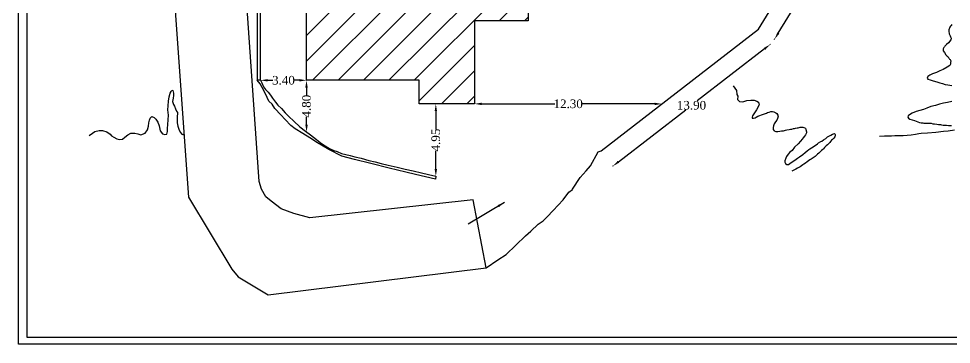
# Model space of a CAD drawing. Header units: millimetres. Extents: x 311 to 10243, y 345 to 10918.
# Drawn here: x 311 to 6803, y 345 to 2609 of the extents above; entities that cross this region are included whole.
import ezdxf

# ---------------------------------------------------------------- set-up
doc = ezdxf.new("R2010")
doc.units = ezdxf.units.MM
doc.header["$MEASUREMENT"] = 0
for name, color, linetype in [('DIM', 5, 'Continuous'), ('DWG.LINE', 10, 'Continuous'), ('HATCH', 2, 'Continuous')]:
    doc.layers.add(name, color=color, linetype=linetype)
doc.layers.add('TITLE', color=7, linetype='Continuous', lineweight=30)
doc.styles.get("Standard").update_dxf_attribs({"font": 'times.ttf', "height": 60})
doc.dimstyles.get("Standard").update_dxf_attribs({"dimtxt": 60, "dimasz": 50, "dimexe": 0.18, "dimexo": 0.0625, "dimgap": 0.09, "dimtad": 0, "dimtih": 1, "dimtoh": 1, "dimdec": 0, "dimzin": 0, "dimdsep": 46, "dimtxsty": 'Standard', "dimcen": 300, "dimclrd": 5, "dimclre": 5, "dimclrt": 4, "dimadec": 0, "dimazin": 0, "dimtfac": 1, "dimtdec": 0, "dimtofl": 0, "dimtmove": 0, "dimatfit": 3, "dimfxl": 0, "dimtolj": 1, "dimtzin": 0, "dimarcsym": 0})

# ---------------------------------------------------------------- blocks, each defined once
blk = doc.blocks.new('*D2')
at = {"layer": 'Defpoints', "color": 0, "ltscale": 0.2}
for p in [(5460.2, 2535.4), (5542, 2429.5), (4365.3, 1689.8)]:
    blk.add_point(p, dxfattribs=at)
at = {"layer": 'DIM', "color": 5, "lineweight": -2, "ltscale": 0.2}
for p, q in [((5539, 2433.4), (5542.1, 2429.3)), ((5502.4, 2398.9), (5034.3, 2037.4)), ((4486.8, 1614.4), (4954.9, 1976)), ((4444.1, 1587.8), (4447.3, 1583.7))]:
    blk.add_line(p, q, dxfattribs=at)
at = {"layer": 'DIM', "color": 5, "ltscale": 0.2}
for points in [[(5497.3, 2405.5), (5507.5, 2392.3), (5542, 2429.5)], [(4481.7, 1621), (4491.9, 1607.8), (4447.2, 1583.8)]]:
    blk.add_solid(points, dxfattribs=at)
at = {"layer": 'DIM', "color": 4, "ltscale": 0.2, "insert": (4994.6, 2006.7), "char_height": 60, "attachment_point": 5}
blk.add_mtext('\\A1;13.90', dxfattribs=at)
blk = doc.blocks.new('*D3')
at = {"layer": 'Defpoints', "color": 0, "ltscale": 0.2}
for p in [(6152.1, 3661.4), (6264.6, 3592.3), (5460.2, 2535.4)]:
    blk.add_point(p, dxfattribs=at)
at = {"layer": 'DIM', "color": 5, "lineweight": -2, "ltscale": 0.2}
for p, q in [((6260.3, 3594.9), (6264.7, 3592.2)), ((6238.4, 3549.7), (5937.4, 3059.9)), ((5598.8, 2508.9), (5899.8, 2998.7)), ((5568.4, 2468.9), (5572.8, 2466.2))]:
    blk.add_line(p, q, dxfattribs=at)
at = {"layer": 'DIM', "color": 5, "ltscale": 0.2}
for points in [[(6231.3, 3554.1), (6245.5, 3545.3), (6264.6, 3592.3)], [(5591.7, 2513.3), (5605.9, 2504.6), (5572.7, 2466.3)]]:
    blk.add_solid(points, dxfattribs=at)
at = {"layer": 'DIM', "color": 4, "ltscale": 0.2, "insert": (5918.6, 3029.3), "char_height": 60, "attachment_point": 5}
blk.add_mtext('\\A1;1300', dxfattribs=at)
blk = doc.blocks.new('*D33')
at = {"layer": 'Defpoints', "color": 0, "ltscale": 0.2}
for p in [(1994.3, 2180.7), (1994.3, 2180.6), (2314.7, 2180.7)]:
    blk.add_point(p, dxfattribs=at)
at = {"layer": 'DIM', "color": 5, "lineweight": -2, "ltscale": 0.2}
for p, q in [((1994.3, 2180.7), (1994.3, 2180.4)), ((2044.3, 2180.6), (2080.3, 2180.6)), ((2264.7, 2180.6), (2228.8, 2180.6)), ((2314.7, 2180.7), (2314.7, 2180.4))]:
    blk.add_line(p, q, dxfattribs=at)
at = {"layer": 'DIM', "color": 5, "ltscale": 0.2}
for points in [[(2044.3, 2188.9), (2044.3, 2172.3), (1994.3, 2180.6)], [(2264.7, 2188.9), (2264.7, 2172.3), (2314.7, 2180.6)]]:
    blk.add_solid(points, dxfattribs=at)
at = {"layer": 'DIM', "color": 4, "ltscale": 0.2, "insert": (2154.5, 2180.6), "char_height": 60, "attachment_point": 5}
blk.add_mtext('\\A1;3.40', dxfattribs=at)
blk = doc.blocks.new('*D34')
at = {"layer": 'Defpoints', "color": 0, "ltscale": 0.2}
for p in [(2314.7, 2180.4), (2315.1, 1821.4), (2315.1, 1821.4)]:
    blk.add_point(p, dxfattribs=at)
at = {"layer": 'DIM', "color": 5, "lineweight": -2, "ltscale": 0.2}
for p, q in [((2314.7, 2180.4), (2314.9, 2180.4)), ((2314.8, 2130.4), (2314.8, 2076.3)), ((2315, 1871.4), (2315, 1925.6)), ((2315.1, 1821.4), (2315.2, 1821.4))]:
    blk.add_line(p, q, dxfattribs=at)
at = {"layer": 'DIM', "color": 5, "ltscale": 0.2}
for points in [[(2323.1, 2130.4), (2306.4, 2130.4), (2314.7, 2180.4)], [(2323.4, 1871.4), (2306.7, 1871.4), (2315.1, 1821.4)]]:
    blk.add_solid(points, dxfattribs=at)
at = {"layer": 'DIM', "color": 4, "ltscale": 0.2, "insert": (2314.9, 2000.9), "char_height": 60, "attachment_point": 5, "rotation": 90}
blk.add_mtext('\\A1;4.80', dxfattribs=at)
blk = doc.blocks.new('*D35')
at = {"layer": 'Defpoints', "color": 0, "ltscale": 0.2}
for p in [(3215, 2016.8), (3215, 2016.8), (3215, 1513.5)]:
    blk.add_point(p, dxfattribs=at)
at = {"layer": 'DIM', "color": 5, "lineweight": -2, "ltscale": 0.2}
for p, q in [((3215, 2016.8), (3214.9, 2016.8)), ((3215, 1966.8), (3215, 1839.2)), ((3215, 1563.5), (3215, 1691.2)), ((3215, 1513.5), (3214.9, 1513.5))]:
    blk.add_line(p, q, dxfattribs=at)
at = {"layer": 'DIM', "color": 5, "ltscale": 0.2}
for points in [[(3206.7, 1966.8), (3223.4, 1966.8), (3215, 2016.8)], [(3206.7, 1563.5), (3223.4, 1563.5), (3215, 1513.5)]]:
    blk.add_solid(points, dxfattribs=at)
at = {"layer": 'DIM', "color": 4, "ltscale": 0.2, "insert": (3215, 1765.2), "char_height": 60, "attachment_point": 5, "rotation": 90}
blk.add_mtext('\\A1;4.95', dxfattribs=at)
blk = doc.blocks.new('*D36')
at = {"layer": 'Defpoints', "color": 0, "ltscale": 0.2}
for p in [(3484.5, 2016.8), (4788.3, 2016.5), (4788.3, 2016.5)]:
    blk.add_point(p, dxfattribs=at)
at = {"layer": 'DIM', "color": 5, "lineweight": -2, "ltscale": 0.2}
for p, q in [((3484.5, 2016.8), (3484.5, 2017)), ((3534.5, 2016.8), (4043.4, 2016.7)), ((4738.3, 2016.5), (4229.4, 2016.7)), ((4788.3, 2016.5), (4788.3, 2016.7))]:
    blk.add_line(p, q, dxfattribs=at)
at = {"layer": 'DIM', "color": 5, "ltscale": 0.2}
for points in [[(3534.5, 2025.2), (3534.5, 2008.5), (3484.5, 2016.8)], [(4738.3, 2024.9), (4738.3, 2008.2), (4788.3, 2016.5)]]:
    blk.add_solid(points, dxfattribs=at)
at = {"layer": 'DIM', "color": 4, "ltscale": 0.2, "insert": (4136.4, 2016.7), "char_height": 60, "attachment_point": 5}
blk.add_mtext('\\A1;12.30', dxfattribs=at)

msp = doc.modelspace()

# ---------------------------------------------------------------- hatches: boundary and pattern name
at = {"layer": 'HATCH', "ltscale": 0.2}
h = msp.add_hatch(dxfattribs=at)
h.set_pattern_fill('ANSI31', color=256, scale=1000, style=0)
h.paths.add_polyline_path([(3614.4, 3632.4), (3324, 3632.4), (3324, 2722.2), (2616.5, 2722.2), (2314.7, 2722.2), (2314.7, 2180.7), (3098.9, 2180.7), (3098.9, 2016.8), (3484.5, 2016.8), (3484.5, 2594.4), (3858.1, 2594.4), (3858.1, 3522.5), (4218.8, 3522.5), (4218.8, 3158), (4545.2, 3158), (4545.2, 3227.7), (4942.9, 3227.7), (4942.9, 3661.7), (4546.3, 3661.7), (4546.3, 4085.7), (5484.8, 4085.7), (5484.8, 4353.1), (6054.4, 4353.1), (6054.4, 4741.5), (5978.5, 4741.5), (5978.5, 5517.2), (5442.4, 5517.2), (5442.4, 5341.8), (5442.4, 4743.9), (5116, 4743.9), (5116, 4626.9), (3832.3, 4626.9), (3830.5, 4604.4), (3824.4, 4585.4), (3809.3, 4560.9), (3794, 4533.3), (3777, 4511.2), (3754.9, 4495.1), (3732, 4478), (3703.4, 4457), (3677, 4442.1), (3648.2, 4432.1), (3614.4, 4427.2)])
h.paths.add_polyline_path([(3558.7, 4659.9), (3528.8, 4634.3), (3489.8, 4608.6), (3451.9, 4596.8), (3404.4, 4592), (3361.4, 4599), (3361.4, 3879.1), (3092, 3879.1), (3092, 2963.4), (2616.5, 2963.4), (2616.5, 2722.2), (3324, 2722.2), (3324, 3632.4), (3614.4, 3632.4), (3614.4, 4427.2), (3648.2, 4432.1), (3677, 4442.1), (3703.4, 4457), (3732, 4478), (3754.9, 4495.1), (3777, 4511.2), (3794, 4533.3), (3809.3, 4560.9), (3824.4, 4585.4), (3830.5, 4604.4), (3832.3, 4626.9), (5116, 4626.9), (5116, 4743.9), (5442.4, 4743.9), (5442.4, 5341.8), (5193.3, 5341.8), (5193.3, 4991), (4864.8, 4991), (4864.8, 4873.1), (3607.7, 4873.1), (3609.4, 4813.1), (3604.1, 4748.6), (3586.4, 4699.4)], flags=17)
h.paths.add_polyline_path([(3154.8, 5141.8), (2965.2, 4825.8), (3361.4, 4599), (3404.4, 4592), (3451.9, 4596.8), (3489.8, 4608.6), (3528.8, 4634.3), (3558.7, 4659.9), (3586.4, 4699.4), (3604.1, 4748.6), (3609.4, 4813.1), (3607.7, 4873.1)], flags=0)
h.paths.add_polyline_path([(3607.7, 4873.1), (3813, 4873.1), (3075, 5313.2), (3067.3, 5248.3), (3057.6, 5178.3), (3025.6, 5088.3), (2979.1, 5015.4), (2926.7, 4962.1), (2860.8, 4919.5), (2799.8, 4895.3), (2746.5, 4867), (3361.4, 4507.4), (3361.4, 4599), (2965.2, 4825.8), (3154.8, 5141.8)], flags=16)

# ---------------------------------------------------------------- linework, layer by layer
at = {"layer": 'DWG.LINE', "ltscale": 0.2}
for p, q in [((1971.8, 7336.2), (1971.8, 2180.7)), ((1994.3, 2180.7), (1994.3, 3646.2))]:
    msp.add_line(p, q, dxfattribs=at)
for points in [[(1392.2, 9852), (1392.2, 2794.8), (1494.3, 1367.8), (1794, 867.7), (1839.7, 813.7), (2047.7, 689.1), (3565.5, 876), (3474, 1349.5), (2338.7, 1224.9), (2226.5, 1253.9), (2139.1, 1287.2), (2068.4, 1341.2), (2031, 1370.2), (2001.9, 1424.2), (1985.3, 1478.2), (1901.9, 2677.2), (1889.4, 3247.6), (1889.4, 7225.9)], [(3565.5, 876), (3646.9, 932.8), (3704.4, 968.8), (3839.5, 1098.4), (3877, 1131.8), (3927.8, 1181.2), (3961.2, 1203.9), (3989.3, 1232), (4030.9, 1275.1), (4100.4, 1349.9), (4140.6, 1402.2), (4166, 1420.9), (4166, 1424.9), (4220.8, 1505.1), (4262.3, 1550.5), (4291.8, 1585.6), (4344, 1684.5), (4365.3, 1689.8), (5460.2, 2535.4), (6152.1, 3661.4), (6152.1, 4208.4), (7814.2, 4208.4), (7814.2, 2782.7), (5612.1, 2782.7)], [(3858.1, 3522.5), (3858.1, 2594.4), (3484.5, 2594.4), (3484.5, 2016.8), (3098.9, 2016.8), (3098.9, 2180.7), (2314.7, 2180.7), (2314.7, 2722.2)], [(1994.3, 2180.7), (2003, 2162.4), (2016.2, 2135.6), (2029.8, 2116.5), (2048.6, 2097.3), (2064.3, 2077.4), (2078.4, 2057.4), (2099.2, 2029.3), (2116.2, 2008.9), (2140.5, 1983.7), (2166.5, 1955.7), (2191.6, 1928), (2226.9, 1896.1), (2269.5, 1856.8), (2308.6, 1826.3), (2341.5, 1801.5), (2384.4, 1768.8), (2419.8, 1742), (2444.9, 1726.2), (2475.1, 1707), (2505.7, 1693.4), (2527.9, 1684.9), (2559.3, 1672.6), (2618.5, 1657.7), (2651.7, 1648.7), (2696, 1638.5), (2749.5, 1624.1), (2791.7, 1614.3), (2834.7, 1602.8), (2883.6, 1591.3), (2945.8, 1577.2), (3001.1, 1563.6), (3056.4, 1550.9), (3116.4, 1537.3), (3164.9, 1525.8), (3215, 1513.5), (3212.1, 1493.1), (3073.8, 1526.2), (3006.2, 1541.5), (2889.6, 1570.5), (2762.7, 1602.8), (2649.5, 1630.9), (2560.1, 1654.3), (2470.3, 1698.5), (2391.6, 1744.9), (2338.4, 1780.7), (2289.9, 1811.8), (2236.7, 1844.1), (2204.7, 1867.6), (2167.3, 1907.1), (2135.8, 1941.2), (2094.1, 1984.2), (2075.4, 2013.9), (2052, 2036), (2028.6, 2086.7), (2005.6, 2130.2), (1992.8, 2155.2), (1971.8, 2180.7)], [(1994.3, 2180.7), (1971.8, 2180.7)]]:
    msp.add_lwpolyline(points, dxfattribs=at)
at = {"layer": 'HATCH', "ltscale": 0.2}
for points in [[(6806.6, 2569.9), (6801.8, 2562.7), (6797.5, 2557), (6792.2, 2549.3), (6785.9, 2531.5), (6786.9, 2517.2), (6787.4, 2508), (6789.3, 2502.8), (6792.2, 2495.6), (6795.1, 2488.9), (6798.4, 2483.6), (6800.8, 2477.8), (6801.8, 2473.5), (6801.8, 2468.2), (6800.8, 2461.5), (6782.6, 2440.4), (6768.6, 2429.2), (6758.1, 2418.7), (6755.2, 2413.9), (6752.3, 2409.1), (6749.9, 2405.2), (6747, 2400.4), (6746.6, 2385.1), (6756.6, 2374), (6766.2, 2358.5), (6773.4, 2349.4), (6780.6, 2343.7), (6782.6, 2338.9), (6785.5, 2335.5), (6788.8, 2332.6), (6791.7, 2328.8), (6795.1, 2325.9), (6797.5, 2321.1), (6798.9, 2316.8), (6797.9, 2303.8), (6797.5, 2292.3), (6793.6, 2282.6), (6773.9, 2271.1), (6747, 2255.7), (6724, 2246.1), (6700.9, 2234.5), (6673, 2225.9), (6653.8, 2217.2), (6640.4, 2207.6), (6635.6, 2196.1), (6638.9, 2189.3), (6655.3, 2183.6), (6676.4, 2176.4), (6702.8, 2170.1), (6724.4, 2162), (6741.2, 2157.7), (6759.9, 2150.5), (6778.2, 2148.6), (6807.5, 2145.2)], [(5285.6, 2142.5), (5307.7, 2110.5), (5310.6, 2082.7), (5317, 2070.6), (5315.6, 2047.1), (5329.9, 2033.5), (5351.3, 2031.4), (5380.5, 2039.9), (5408.3, 2042.8), (5431.2, 2042.8), (5449, 2036.4), (5461.1, 2029.3), (5465.4, 2009.1), (5448.3, 1976.3), (5432.6, 1955), (5418.9, 1933.3), (5417, 1923.9), (5416.6, 1917.6), (5425.3, 1917.2), (5437.6, 1919.2), (5445.1, 1923.9), (5456.1, 1931.4), (5469.6, 1935.7), (5482.6, 1941.3), (5496, 1946), (5515.8, 1953.2), (5524.9, 1956.3), (5535.6, 1959.1), (5547, 1963), (5558.9, 1963), (5566.8, 1961.4), (5580.6, 1955.5), (5589.7, 1949.2), (5594.8, 1939), (5597.2, 1930.7), (5594.4, 1914.8), (5588.5, 1903), (5579.8, 1891.9), (5569.2, 1877.2), (5564.8, 1863.4), (5562.8, 1852), (5562.1, 1839), (5571.1, 1829.5), (5582.2, 1825.9), (5596, 1825.2), (5609.1, 1827.1), (5622.1, 1828.3), (5634.7, 1829.5), (5648.6, 1834.2), (5659.3, 1836.6), (5673.9, 1838.2), (5684.2, 1840.6), (5693.7, 1842.1), (5704, 1844.5), (5711.5, 1844.9), (5719.4, 1848.5), (5730.8, 1849.6), (5736.3, 1850.8), (5743.9, 1853.2), (5751.4, 1854.8), (5758.1, 1855.2), (5768.7, 1855.9), (5777, 1853.6), (5788.1, 1848.3), (5791.7, 1838.9), (5794.1, 1821.5), (5795.2, 1815.9), (5788.5, 1801.3), (5781.8, 1792.6), (5772.7, 1781.1), (5765.2, 1770.5), (5754.5, 1758.2), (5736.4, 1739.6), (5712.7, 1714.8), (5695.3, 1693.1), (5680.3, 1680), (5668.1, 1666.5), (5657, 1651.6), (5650.7, 1639.3), (5644.8, 1621.6), (5644.8, 1612), (5649.5, 1602.2), (5658.2, 1594.3), (5670.4, 1594.7), (5679.1, 1601.4), (5696.5, 1613.2), (5713.1, 1625.1), (5732.5, 1638.9), (5745.9, 1648), (5770.4, 1665.8), (5785.4, 1678), (5799.3, 1689.5), (5810.8, 1699.4), (5818.7, 1704.9), (5829.7, 1711.6), (5842.7, 1718.3), (5851.8, 1724.7), (5862.1, 1732.9), (5871.2, 1739.6), (5879.9, 1745.6), (5894.9, 1755.6), (5902.2, 1758.1), (5913.8, 1766), (5928.9, 1776.7), (5942.5, 1786.7), (5954.9, 1794.3), (5964.4, 1799.6), (5975.6, 1805.1), (5982.1, 1808.7), (5989.2, 1810.2), (5992.7, 1808.9), (5994.6, 1804.9), (5995.6, 1800.2), (5995.4, 1795.2), (5993, 1788), (5985.9, 1778.8), (5975.8, 1770.1), (5968.8, 1763.7), (5962.4, 1755.3), (5956.7, 1749.1), (5949.8, 1741.7), (5940.5, 1731.8), (5932.4, 1724), (5920, 1713.4), (5912.6, 1704.8), (5908.7, 1699.5), (5900.4, 1691.7), (5891.3, 1683.4), (5881.4, 1674), (5871.7, 1666.8), (5862.9, 1658.6), (5854.6, 1651.2), (5842, 1641.2), (5834.7, 1636.3), (5828.5, 1632.2), (5818.4, 1626.9), (5800.2, 1613.3), (5788.8, 1605.7), (5777.2, 1597.7), (5768.8, 1592.3), (5761.4, 1586.9), (5750.1, 1579.8), (5741.5, 1574.6), (5732.5, 1569.3), (5722.1, 1563.6), (5692.8, 1549.6)], [(803, 1797.7), (824.6, 1813.1), (841, 1824.4), (871.8, 1832.6), (895.5, 1831.5), (925.2, 1822.3), (947.8, 1805.9), (957.1, 1795.6), (973.5, 1785.4), (995.1, 1773.1), (1013.5, 1768), (1033.1, 1772.1), (1049.5, 1786.4), (1070, 1801.8), (1091.6, 1812.1), (1119.3, 1813.1), (1140.9, 1808), (1162.4, 1801.8), (1191.2, 1814.1), (1207.6, 1835.6), (1215.8, 1862.3), (1216.9, 1883.9), (1222, 1904.4), (1226.1, 1916.7), (1237.4, 1928), (1253.8, 1921.8), (1267.2, 1910.5), (1279.5, 1889), (1288.7, 1863.3), (1297, 1828.5), (1311.4, 1808.9), (1327.8, 1802.8), (1342.2, 1806.9), (1348.4, 1824.3), (1348.4, 1845.8), (1349.4, 1872.5), (1353.5, 1939.2), (1349.4, 1976.5), (1351.4, 2004.2), (1353.5, 2036), (1358.6, 2065.7), (1365.8, 2091.4), (1372, 2102.7), (1378.1, 2111.9), (1385.3, 2110.9), (1388.4, 2092.4), (1389.4, 2075), (1386.3, 2055.5), (1382.2, 2033.9), (1388.4, 2013.4), (1396.6, 2000.1), (1402.8, 1982.7), (1408.9, 1966.2), (1417.1, 1956), (1415.1, 1922.9), (1415.1, 1885), (1419.2, 1862.4), (1425.4, 1839.9), (1434.6, 1819.4), (1445.9, 1806), (1454.1, 1803.5), (1463.1, 1804.1)], [(6806.6, 2032.7), (6777.8, 2027.4), (6748.4, 2022.1), (6722, 2013.9), (6692.7, 2005.8), (6660.1, 1997.6), (6632.6, 1986), (6610.1, 1978.8), (6583.7, 1969.7), (6559.2, 1963.9), (6531.3, 1951.5), (6512.1, 1940.8), (6503.4, 1932.6), (6501, 1924), (6505.3, 1917.8), (6514, 1911.5), (6529.8, 1905.8), (6546.6, 1901.5), (6559.1, 1897.1), (6570.2, 1892.8), (6582.2, 1888.5), (6593.7, 1885.2), (6605.7, 1884.2), (6612.4, 1883.2), (6623.5, 1883.2), (6629.2, 1882.8), (6632.6, 1883.2), (6646, 1882.8), (6661.9, 1881.8), (6674.4, 1878.9), (6685.4, 1878.9), (6701.3, 1876), (6713.3, 1873.6), (6727.2, 1872.7), (6735.3, 1870.8), (6745.4, 1869.8), (6753.6, 1868.4), (6763.7, 1867.9), (6770.4, 1867.9), (6784.3, 1867.4), (6797.3, 1867.4), (6804.5, 1866.9)], [(6825.8, 1833.3), (6781, 1827.1), (6748.3, 1824), (6694.6, 1818.2), (6638.6, 1813.7), (6593.4, 1810.1), (6576.2, 1809), (6554, 1803.4), (6523.7, 1799.5), (6495.1, 1796.7), (6469.2, 1795.7), (6446.9, 1795.2), (6409, 1795), (6387.3, 1792.6), (6356.5, 1793.3), (6338.2, 1791.5), (6302.9, 1789.4)]]:
    msp.add_lwpolyline(points, dxfattribs=at)
at = {"layer": 'TITLE', "ltscale": 0.2}
for points in [[(311.2, 10918.2), (10242.5, 10918.2), (10242.5, 345), (311.2, 345)], [(10203.3, 10864.2), (368, 10864.2), (368, 395.2), (10203.3, 395.2)]]:
    msp.add_lwpolyline(points, close=True, dxfattribs=at)

# ---------------------------------------------------------------- dimensions: what is measured, and where the dimension line sits
at = {"layer": 'DIM', "ltscale": 0.2}
for p1, p2, distance, text, picture, middle in [((5460.2, 2535.4), (6152.1, 3661.4), -132, '1300', '*D3', (5918.6, 3029.3)), ((4365.3, 1689.8), (5460.2, 2535.4), -133.9, '13.90', '*D2', (4994.6, 2006.7)), ((2314.7, 2180.7), (1994.3, 2180.7), 0.1, '3.40', '*D33', (2154.5, 2180.6)), ((3484.5, 2016.8), (4788.3, 2016.5), 0, '12.30', '*D36', (4136.4, 2016.7))]:
    dim = msp.add_aligned_dim(p1=p1, p2=p2, distance=distance, text=text, dimstyle='Standard', dxfattribs=at)
    dim.commit()
    dim.dimension.update_dxf_attribs({"geometry": picture, "text_midpoint": middle})
for p1, p2, text, picture, middle in [((2314.7, 2180.4), (2315.1, 1821.4), '4.80', '*D34', (2314.9, 2000.9)), ((3215, 1513.5), (3215, 2016.8), '4.95', '*D35', (3215, 1765.2))]:
    dim = msp.add_aligned_dim(p1=p1, p2=p2, distance=0, text=text, dimstyle='Standard', dxfattribs=at)
    dim.commit()
    dim.dimension.update_dxf_attribs({"geometry": picture, "text_midpoint": middle, "text_rotation": 90})

# ---------------------------------------------------------------- leaders
msp.add_leader([(3692.8, 1332.1), (3440.9, 1179.3)], dimstyle='Standard', override={"dimgap": 0.09, "dimtad": 0}, dxfattribs=at)

doc.saveas('drawing.dxf')
